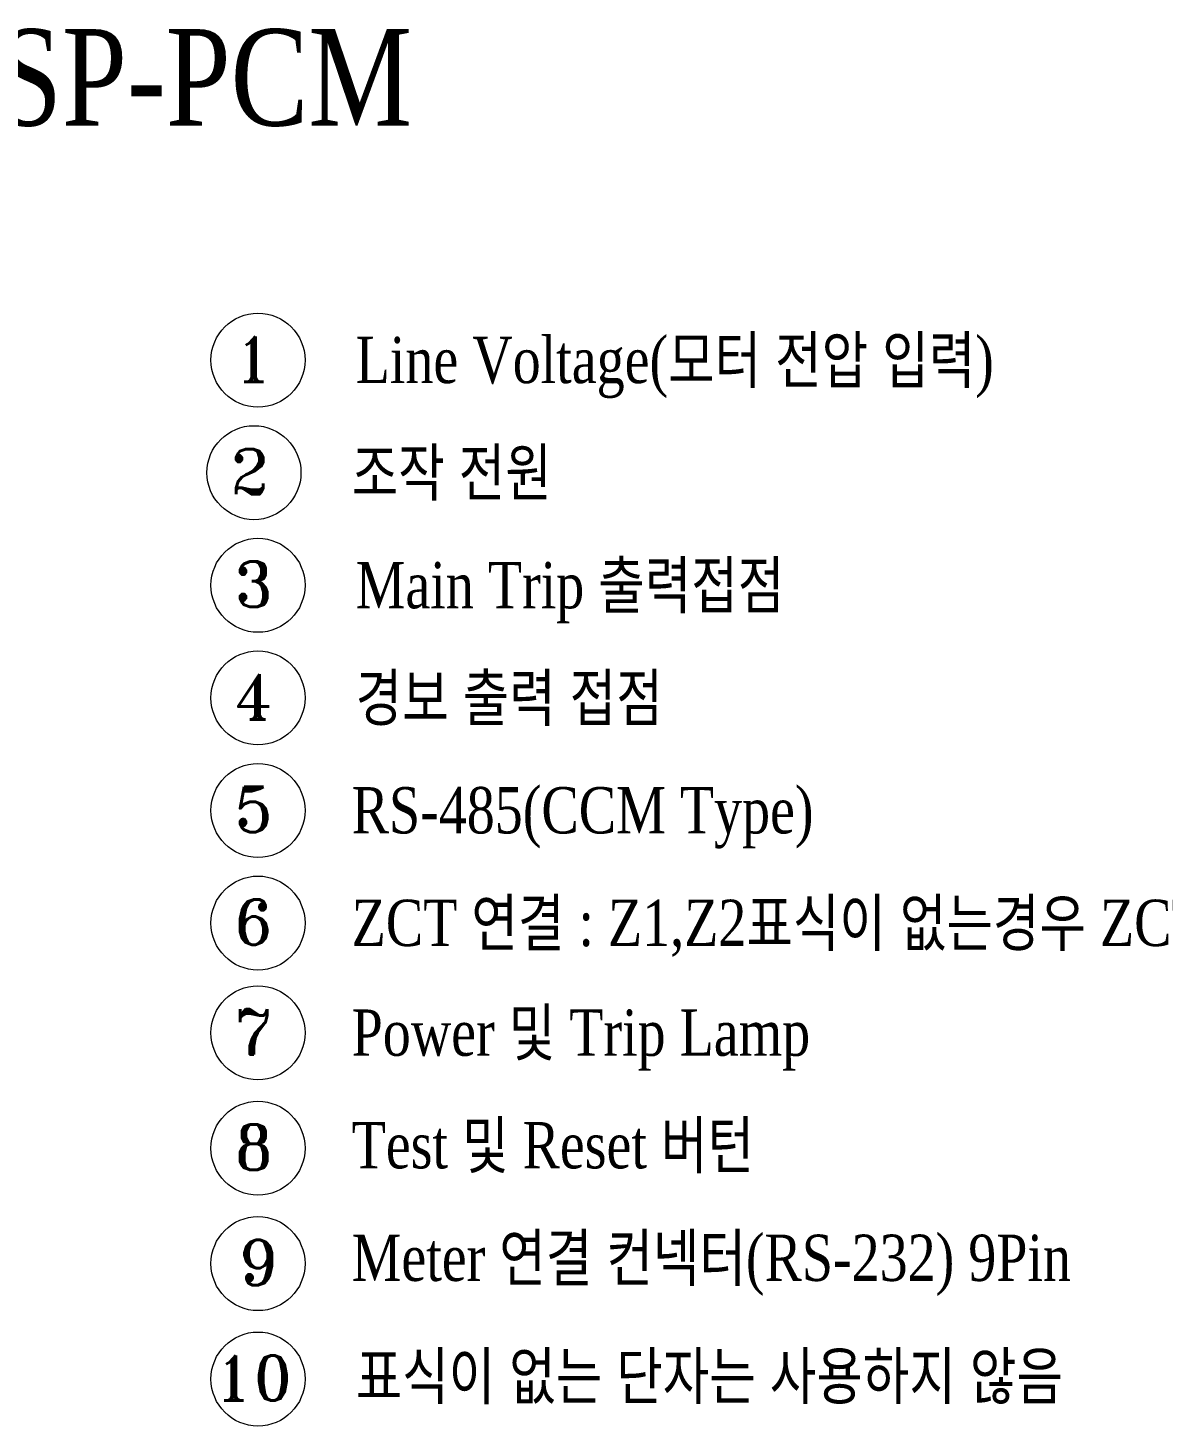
# Model space of a CAD drawing. Header units: millimetres. Extents: x 19 to 859, y 22 to 702.
# Drawn here: x 377.3 to 447.9, y 205.3 to 292.2 of the extents above; entities that cross this region are included whole.
import ezdxf

# ---------------------------------------------------------------- set-up
doc = ezdxf.new("R2010")
doc.units = ezdxf.units.MM
doc.styles.add('SS', font='batang.ttc', dxfattribs={"width": 0.8})
doc.styles.add('STYLE2', font='romant.shx')

msp = doc.modelspace()

# ---------------------------------------------------------------- linework, layer by layer
at = {"color": 0, "linetype": 'ByBlock', "lineweight": 18}
for centre in [(391.634, 271.561), (391.384, 264.564), (391.634, 257.561), (391.634, 250.561), (391.634, 243.561), (391.634, 236.561), (391.634, 229.736), (391.634, 222.561), (391.634, 215.386), (391.634, 208.211)]:
    msp.add_circle(centre, 2.922, dxfattribs=at)

# ---------------------------------------------------------------- texts
at = {"color": 0, "style": 'SS', "width": 0.8}
msp.add_text('DSP-PCM', height=6, dxfattribs=at).set_placement((370.186, 286.147))
at = {"color": 0, "style": 'STYLE2'}
for s, height, p in [('1', 2.815, (390.162, 270.216)), ('2', 2.815, (389.911, 263.219)), ('3', 2.815, (390.162, 256.216)), ('4', 2.815, (390.162, 249.216)), ('5', 2.815, (390.162, 242.216)), ('6', 2.815, (390.162, 235.216)), ('7', 2.815, (390.162, 228.391)), ('8', 2.815, (390.162, 221.216)), ('9', 2.815, (390.439, 214.041)), ('10', 2.8149, (388.932, 206.866))]:
    msp.add_text(s, height=height, dxfattribs=at).set_placement(p)
at = {"lineweight": 18, "char_height": 2.88, "attachment_point": 1, "style": 'SS'}
for s, insert, width in [('Line Voltage(모터 전압 입력)', (397.705, 273.013), 70.31337), ('조작 전원', (397.455, 266.016), 25.751), ('Main Trip 출력접점', (397.705, 259.013), 37.72119), ('경보 출력 접점', (397.705, 252.013), 32.24791), ('RS-485(CCM Type)', (397.455, 245.016), 37.83661), ('ZCT 연결 : Z1,Z2표식이 없는경우 ZCT내장형', (397.455, 238.016), 69.37651), ('Power 및 Trip Lamp', (397.455, 231.191), 36.90446), ('Test 및 Reset 버턴', (397.455, 224.191), 44.79841), ('Meter 연결 컨넥터(RS-232) 9Pin', (397.455, 217.191), 70.31337), ('표식이 없는 단자는 사용하지 않음', (397.705, 209.838), 70.59432)]:
    msp.add_mtext(s, dxfattribs=dict(at, insert=insert, width=width))

doc.saveas('drawing.dxf')
